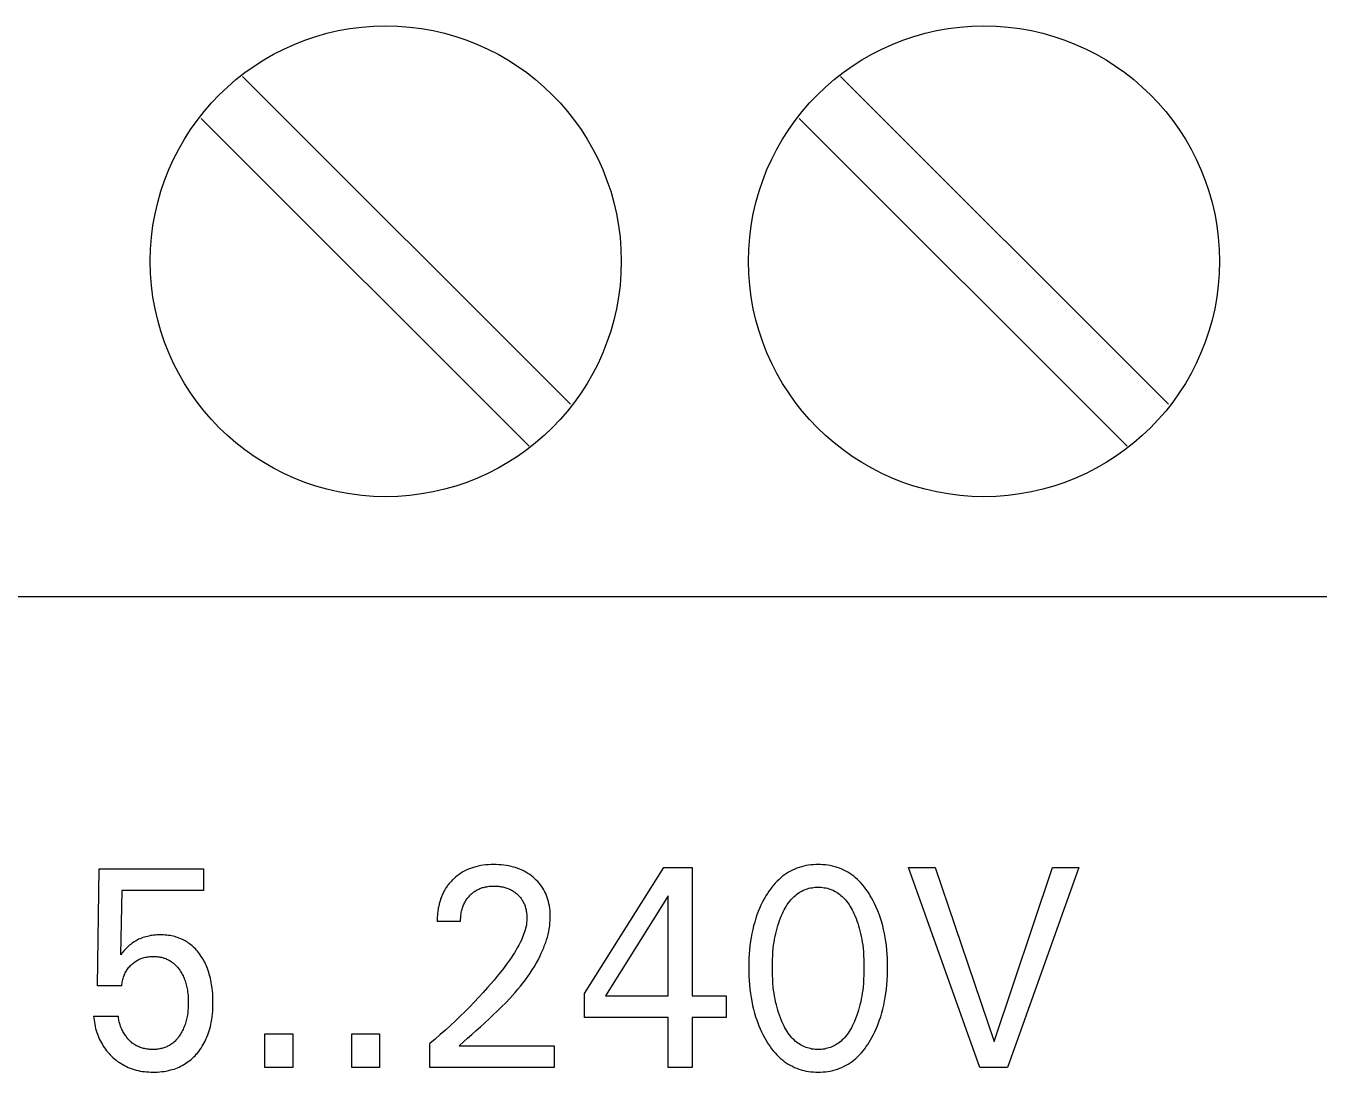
# Model space of a CAD drawing. Extents: x 0 to 420, y 0 to 297.
# Drawn here: x 170.95 to 181.94, y 234.96 to 243.85 of the extents above; entities that cross this region are included whole.
import ezdxf

# ---------------------------------------------------------------- set-up
doc = ezdxf.new("R2010")
doc.units = 0
doc.header["$LTSCALE"] = 23.1
doc.layers.add('10000_FRONT', color=7, linetype='CONTINUOUS')

msp = doc.modelspace()

# ---------------------------------------------------------------- linework, layer by layer
at = {"layer": '10000_FRONT', "color": 7, "linetype": 'CONTINUOUS'}
for p, q in [((175.578, 240.636), (172.793, 243.421)), ((180.658, 240.636), (177.873, 243.421)), ((172.442, 243.064), (175.227, 240.279)), ((177.522, 243.064), (180.307, 240.279)), ((193.3, 239), (159.8, 239)), ((171.563, 235.696), (171.576, 236.69)), ((171.576, 236.69), (172.462, 236.69)), ((172.462, 236.69), (172.462, 236.505)), ((174.718, 236.688), (174.699, 236.68)), ((174.737, 236.695), (174.718, 236.688)), ((174.756, 236.701), (174.737, 236.695)), ((174.775, 236.707), (174.756, 236.701)), ((174.795, 236.712), (174.775, 236.707)), ((174.817, 236.716), (174.795, 236.712)), ((174.838, 236.719), (174.817, 236.716)), ((174.86, 236.722), (174.838, 236.719)), ((174.882, 236.724), (174.86, 236.722)), ((174.905, 236.725), (174.882, 236.724)), ((174.927, 236.725), (174.905, 236.725)), ((174.948, 236.725), (174.927, 236.725)), ((174.97, 236.724), (174.948, 236.725)), ((174.991, 236.723), (174.97, 236.724)), ((175.013, 236.72), (174.991, 236.723)), ((175.034, 236.717), (175.013, 236.72)), ((175.056, 236.713), (175.034, 236.717)), ((175.075, 236.709), (175.056, 236.713)), ((175.094, 236.704), (175.075, 236.709)), ((175.112, 236.699), (175.094, 236.704)), ((175.131, 236.692), (175.112, 236.699)), ((175.149, 236.685), (175.131, 236.692)), ((175.697, 235.63), (176.371, 236.7)), ((176.371, 236.7), (176.613, 236.7)), ((176.613, 236.7), (176.613, 235.611)), ((177.501, 236.694), (177.483, 236.686)), ((177.52, 236.701), (177.501, 236.694)), ((177.54, 236.707), (177.52, 236.701)), ((177.56, 236.712), (177.54, 236.707)), ((177.58, 236.716), (177.56, 236.712)), ((177.6, 236.719), (177.58, 236.716)), ((177.62, 236.722), (177.6, 236.719)), ((177.641, 236.724), (177.62, 236.722)), ((177.661, 236.725), (177.641, 236.724)), ((177.682, 236.725), (177.661, 236.725)), ((177.703, 236.725), (177.682, 236.725)), ((177.723, 236.724), (177.703, 236.725)), ((177.744, 236.722), (177.723, 236.724)), ((177.764, 236.719), (177.744, 236.722)), ((177.785, 236.716), (177.764, 236.719)), ((177.805, 236.712), (177.785, 236.716)), ((177.825, 236.707), (177.805, 236.712)), ((177.844, 236.701), (177.825, 236.707)), ((177.864, 236.694), (177.844, 236.701)), ((177.882, 236.686), (177.864, 236.694)), ((179.056, 235), (178.449, 236.7)), ((178.449, 236.7), (178.675, 236.7)), ((178.675, 236.7), (179.176, 235.223)), ((179.176, 235.223), (179.671, 236.7)), ((179.897, 236.7), (179.29, 235)), ((179.671, 236.7), (179.897, 236.7)), ((174.562, 236.579), (174.556, 236.572)), ((174.567, 236.585), (174.562, 236.579)), ((174.573, 236.591), (174.567, 236.585)), ((174.579, 236.597), (174.573, 236.591)), ((174.585, 236.602), (174.579, 236.597)), ((174.594, 236.61), (174.585, 236.602)), ((174.603, 236.618), (174.594, 236.61)), ((174.617, 236.63), (174.603, 236.618)), ((174.633, 236.641), (174.617, 236.63)), ((174.648, 236.652), (174.633, 236.641)), ((174.664, 236.662), (174.648, 236.652)), ((174.681, 236.671), (174.664, 236.662)), ((174.699, 236.68), (174.681, 236.671)), ((175.167, 236.677), (175.149, 236.685)), ((175.184, 236.669), (175.167, 236.677)), ((175.2, 236.66), (175.184, 236.669)), ((175.216, 236.65), (175.2, 236.66)), ((175.232, 236.64), (175.216, 236.65)), ((175.247, 236.629), (175.232, 236.64)), ((175.262, 236.617), (175.247, 236.629)), ((175.275, 236.605), (175.262, 236.617)), ((175.288, 236.593), (175.275, 236.605)), ((175.3, 236.581), (175.288, 236.593)), ((175.312, 236.568), (175.3, 236.581)), ((177.333, 236.584), (177.318, 236.567)), ((177.35, 236.599), (177.333, 236.584)), ((177.364, 236.612), (177.35, 236.599)), ((177.38, 236.625), (177.364, 236.612)), ((177.396, 236.637), (177.38, 236.625)), ((177.412, 236.648), (177.396, 236.637)), ((177.429, 236.659), (177.412, 236.648)), ((177.447, 236.669), (177.429, 236.659)), ((177.464, 236.678), (177.447, 236.669)), ((177.483, 236.686), (177.464, 236.678)), ((177.9, 236.678), (177.882, 236.686)), ((177.918, 236.669), (177.9, 236.678)), ((177.935, 236.659), (177.918, 236.669)), ((177.952, 236.648), (177.935, 236.659)), ((177.969, 236.637), (177.952, 236.648)), ((177.985, 236.625), (177.969, 236.637)), ((178, 236.612), (177.985, 236.625)), ((178.015, 236.599), (178, 236.612)), ((178.031, 236.584), (178.015, 236.599)), ((178.046, 236.567), (178.031, 236.584)), ((171.768, 236.505), (171.756, 235.958)), ((172.462, 236.505), (171.768, 236.505)), ((174.492, 236.474), (174.489, 236.466)), ((174.496, 236.482), (174.492, 236.474)), ((174.5, 236.489), (174.496, 236.482)), ((174.504, 236.497), (174.5, 236.489)), ((174.508, 236.504), (174.504, 236.497)), ((174.512, 236.512), (174.508, 236.504)), ((174.517, 236.519), (174.512, 236.512)), ((174.521, 236.526), (174.517, 236.519)), ((174.526, 236.533), (174.521, 236.526)), ((174.53, 236.54), (174.526, 236.533)), ((174.535, 236.546), (174.53, 236.54)), ((174.54, 236.553), (174.535, 236.546)), ((174.546, 236.56), (174.54, 236.553)), ((174.551, 236.566), (174.546, 236.56)), ((174.556, 236.572), (174.551, 236.566)), ((174.728, 236.467), (174.734, 236.473)), ((174.734, 236.473), (174.74, 236.478)), ((174.74, 236.478), (174.746, 236.483)), ((174.746, 236.483), (174.753, 236.488)), ((174.753, 236.488), (174.759, 236.493)), ((174.759, 236.493), (174.766, 236.498)), ((174.766, 236.498), (174.773, 236.502)), ((174.773, 236.502), (174.78, 236.506)), ((174.78, 236.506), (174.787, 236.51)), ((174.787, 236.51), (174.794, 236.514)), ((174.794, 236.514), (174.801, 236.517)), ((174.801, 236.517), (174.809, 236.521)), ((174.809, 236.521), (174.816, 236.524)), ((174.816, 236.524), (174.824, 236.526)), ((174.824, 236.526), (174.832, 236.529)), ((174.832, 236.529), (174.84, 236.531)), ((174.84, 236.531), (174.848, 236.533)), ((174.848, 236.533), (174.857, 236.535)), ((174.857, 236.535), (174.867, 236.537)), ((174.867, 236.537), (174.877, 236.539)), ((174.877, 236.539), (174.887, 236.54)), ((174.887, 236.54), (174.897, 236.541)), ((174.897, 236.541), (174.907, 236.542)), ((174.907, 236.542), (174.917, 236.542)), ((174.917, 236.542), (174.927, 236.542)), ((174.927, 236.542), (174.936, 236.542)), ((174.936, 236.542), (174.946, 236.542)), ((174.946, 236.542), (174.956, 236.541)), ((174.956, 236.541), (174.966, 236.54)), ((174.966, 236.54), (174.975, 236.539)), ((174.975, 236.539), (174.985, 236.538)), ((174.985, 236.538), (174.994, 236.536)), ((174.994, 236.536), (175.004, 236.535)), ((175.004, 236.535), (175.012, 236.533)), ((175.012, 236.533), (175.021, 236.53)), ((175.021, 236.53), (175.029, 236.528)), ((175.029, 236.528), (175.038, 236.525)), ((175.038, 236.525), (175.046, 236.522)), ((175.046, 236.522), (175.054, 236.519)), ((175.054, 236.519), (175.062, 236.515)), ((175.062, 236.515), (175.07, 236.512)), ((175.07, 236.512), (175.078, 236.508)), ((175.078, 236.508), (175.085, 236.504)), ((175.085, 236.504), (175.093, 236.499)), ((175.093, 236.499), (175.1, 236.494)), ((175.1, 236.494), (175.107, 236.49)), ((175.107, 236.49), (175.113, 236.484)), ((175.113, 236.484), (175.12, 236.479)), ((175.12, 236.479), (175.126, 236.473)), ((175.126, 236.473), (175.132, 236.468)), ((175.132, 236.468), (175.138, 236.462)), ((175.323, 236.554), (175.312, 236.568)), ((175.333, 236.54), (175.323, 236.554)), ((175.343, 236.525), (175.333, 236.54)), ((175.352, 236.51), (175.343, 236.525)), ((175.36, 236.494), (175.352, 236.51)), ((175.368, 236.478), (175.36, 236.494)), ((175.374, 236.462), (175.368, 236.478)), ((177.251, 236.479), (177.239, 236.46)), ((177.263, 236.498), (177.251, 236.479)), ((177.276, 236.516), (177.263, 236.498)), ((177.289, 236.534), (177.276, 236.516)), ((177.303, 236.551), (177.289, 236.534)), ((177.318, 236.567), (177.303, 236.551)), ((177.489, 236.463), (177.499, 236.471)), ((177.499, 236.471), (177.51, 236.479)), ((177.51, 236.479), (177.52, 236.487)), ((177.52, 236.487), (177.532, 236.494)), ((177.532, 236.494), (177.543, 236.5)), ((177.543, 236.5), (177.555, 236.506)), ((177.555, 236.506), (177.567, 236.511)), ((177.567, 236.511), (177.579, 236.516)), ((177.579, 236.516), (177.591, 236.52)), ((177.591, 236.52), (177.604, 236.523)), ((177.604, 236.523), (177.617, 236.526)), ((177.617, 236.526), (177.63, 236.528)), ((177.63, 236.528), (177.643, 236.53)), ((177.643, 236.53), (177.656, 236.532)), ((177.656, 236.532), (177.669, 236.532)), ((177.669, 236.532), (177.682, 236.533)), ((177.682, 236.533), (177.695, 236.532)), ((177.695, 236.532), (177.708, 236.532)), ((177.708, 236.532), (177.721, 236.53)), ((177.721, 236.53), (177.734, 236.528)), ((177.734, 236.528), (177.747, 236.526)), ((177.747, 236.526), (177.76, 236.523)), ((177.76, 236.523), (177.773, 236.52)), ((177.773, 236.52), (177.785, 236.516)), ((177.785, 236.516), (177.797, 236.511)), ((177.797, 236.511), (177.809, 236.506)), ((177.809, 236.506), (177.821, 236.5)), ((177.821, 236.5), (177.832, 236.494)), ((177.832, 236.494), (177.844, 236.487)), ((177.844, 236.487), (177.855, 236.479)), ((177.855, 236.479), (177.865, 236.471)), ((177.865, 236.471), (177.875, 236.463)), ((178.061, 236.551), (178.046, 236.567)), ((178.075, 236.534), (178.061, 236.551)), ((178.088, 236.516), (178.075, 236.534)), ((178.101, 236.498), (178.088, 236.516)), ((178.114, 236.479), (178.101, 236.498)), ((178.125, 236.46), (178.114, 236.479)), ((174.457, 236.364), (174.456, 236.354)), ((174.46, 236.374), (174.457, 236.364)), ((174.462, 236.384), (174.46, 236.374)), ((174.464, 236.392), (174.462, 236.384)), ((174.466, 236.401), (174.464, 236.392)), ((174.468, 236.409), (174.466, 236.401)), ((174.471, 236.417), (174.468, 236.409)), ((174.474, 236.426), (174.471, 236.417)), ((174.476, 236.434), (174.474, 236.426)), ((174.479, 236.442), (174.476, 236.434)), ((174.482, 236.45), (174.479, 236.442)), ((174.485, 236.458), (174.482, 236.45)), ((174.489, 236.466), (174.485, 236.458)), ((174.661, 236.356), (174.664, 236.365)), ((174.664, 236.365), (174.667, 236.374)), ((174.667, 236.374), (174.671, 236.383)), ((174.671, 236.383), (174.675, 236.392)), ((174.675, 236.392), (174.679, 236.401)), ((174.679, 236.401), (174.683, 236.408)), ((174.683, 236.408), (174.687, 236.415)), ((174.687, 236.415), (174.692, 236.423)), ((174.692, 236.423), (174.696, 236.429)), ((174.696, 236.429), (174.701, 236.436)), ((174.701, 236.436), (174.706, 236.443)), ((174.706, 236.443), (174.711, 236.449)), ((174.711, 236.449), (174.717, 236.455)), ((174.717, 236.455), (174.722, 236.461)), ((174.722, 236.461), (174.728, 236.467)), ((175.138, 236.462), (175.143, 236.456)), ((175.143, 236.456), (175.149, 236.45)), ((175.149, 236.45), (175.154, 236.444)), ((175.154, 236.444), (175.159, 236.438)), ((175.159, 236.438), (175.163, 236.431)), ((175.163, 236.431), (175.168, 236.425)), ((175.168, 236.425), (175.172, 236.418)), ((175.172, 236.418), (175.176, 236.41)), ((175.176, 236.41), (175.18, 236.403)), ((175.18, 236.403), (175.183, 236.395)), ((175.183, 236.395), (175.187, 236.388)), ((175.187, 236.388), (175.19, 236.38)), ((175.19, 236.38), (175.193, 236.372)), ((175.193, 236.372), (175.195, 236.364)), ((175.195, 236.364), (175.197, 236.356)), ((175.381, 236.445), (175.374, 236.462)), ((175.386, 236.428), (175.381, 236.445)), ((175.391, 236.411), (175.386, 236.428)), ((175.396, 236.392), (175.391, 236.411)), ((175.399, 236.373), (175.396, 236.392)), ((175.402, 236.353), (175.399, 236.373)), ((176.408, 236.458), (175.876, 235.611)), ((176.408, 235.611), (176.408, 236.458)), ((177.196, 236.38), (177.184, 236.353)), ((177.21, 236.407), (177.196, 236.38)), ((177.224, 236.434), (177.21, 236.407)), ((177.228, 236.441), (177.224, 236.434)), ((177.239, 236.46), (177.228, 236.441)), ((177.401, 236.355), (177.41, 236.37)), ((177.41, 236.37), (177.42, 236.385)), ((177.42, 236.385), (177.43, 236.399)), ((177.43, 236.399), (177.44, 236.413)), ((177.44, 236.413), (177.451, 236.426)), ((177.451, 236.426), (177.46, 236.436)), ((177.46, 236.436), (177.469, 236.445)), ((177.469, 236.445), (177.479, 236.454)), ((177.479, 236.454), (177.489, 236.463)), ((177.875, 236.463), (177.885, 236.454)), ((177.885, 236.454), (177.895, 236.445)), ((177.895, 236.445), (177.904, 236.436)), ((177.904, 236.436), (177.913, 236.426)), ((177.913, 236.426), (177.924, 236.413)), ((177.924, 236.413), (177.935, 236.399)), ((177.935, 236.399), (177.944, 236.385)), ((177.944, 236.385), (177.954, 236.37)), ((177.954, 236.37), (177.963, 236.355)), ((178.136, 236.441), (178.125, 236.46)), ((178.149, 236.417), (178.136, 236.441)), ((178.161, 236.393), (178.149, 236.417)), ((178.173, 236.369), (178.161, 236.393)), ((178.184, 236.344), (178.173, 236.369)), ((174.447, 236.261), (174.446, 236.251)), ((174.446, 236.251), (174.446, 236.241)), ((174.448, 236.292), (174.447, 236.282)), ((174.447, 236.282), (174.447, 236.272)), ((174.447, 236.272), (174.447, 236.261)), ((174.449, 236.302), (174.448, 236.292)), ((174.45, 236.313), (174.449, 236.302)), ((174.451, 236.323), (174.45, 236.313)), ((174.452, 236.333), (174.451, 236.323)), ((174.454, 236.343), (174.452, 236.333)), ((174.456, 236.354), (174.454, 236.343)), ((174.645, 236.263), (174.646, 236.273)), ((174.645, 236.252), (174.645, 236.263)), ((174.645, 236.241), (174.645, 236.252)), ((174.646, 236.273), (174.647, 236.284)), ((174.647, 236.284), (174.648, 236.295)), ((174.648, 236.295), (174.649, 236.306)), ((174.649, 236.306), (174.651, 236.317)), ((174.651, 236.317), (174.653, 236.328)), ((174.653, 236.328), (174.656, 236.337)), ((174.656, 236.337), (174.658, 236.347)), ((174.658, 236.347), (174.661, 236.356)), ((175.197, 236.356), (175.2, 236.348)), ((175.2, 236.348), (175.202, 236.339)), ((175.202, 236.339), (175.203, 236.33)), ((175.203, 236.33), (175.205, 236.321)), ((175.205, 236.321), (175.206, 236.312)), ((175.206, 236.312), (175.207, 236.302)), ((175.208, 236.249), (175.206, 236.233)), ((175.207, 236.302), (175.208, 236.293)), ((175.208, 236.293), (175.209, 236.284)), ((175.209, 236.265), (175.208, 236.249)), ((175.209, 236.284), (175.209, 236.274)), ((175.209, 236.274), (175.209, 236.265)), ((175.405, 236.334), (175.402, 236.353)), ((175.404, 236.227), (175.406, 236.251)), ((175.406, 236.314), (175.405, 236.334)), ((175.407, 236.294), (175.406, 236.314)), ((175.406, 236.251), (175.407, 236.275)), ((175.407, 236.275), (175.407, 236.294)), ((177.152, 236.269), (177.143, 236.236)), ((177.162, 236.297), (177.152, 236.269)), ((177.173, 236.325), (177.162, 236.297)), ((177.184, 236.353), (177.173, 236.325)), ((177.347, 236.229), (177.354, 236.25)), ((177.354, 236.25), (177.362, 236.272)), ((177.362, 236.272), (177.371, 236.293)), ((177.371, 236.293), (177.378, 236.309)), ((177.378, 236.309), (177.385, 236.324)), ((177.385, 236.324), (177.393, 236.34)), ((177.393, 236.34), (177.401, 236.355)), ((177.963, 236.355), (177.971, 236.34)), ((177.971, 236.34), (177.979, 236.324)), ((177.979, 236.324), (177.986, 236.309)), ((177.986, 236.309), (177.993, 236.293)), ((177.993, 236.293), (177.996, 236.287)), ((177.996, 236.287), (178.004, 236.267)), ((178.004, 236.267), (178.011, 236.246)), ((178.194, 236.319), (178.184, 236.344)), ((178.203, 236.294), (178.194, 236.319)), ((178.212, 236.269), (178.203, 236.294)), ((178.222, 236.236), (178.212, 236.269)), ((174.645, 236.241), (174.446, 236.241)), ((175.183, 236.138), (175.178, 236.123)), ((175.189, 236.153), (175.183, 236.138)), ((175.193, 236.169), (175.189, 236.153)), ((175.197, 236.185), (175.193, 236.169)), ((175.201, 236.201), (175.197, 236.185)), ((175.204, 236.217), (175.201, 236.201)), ((175.206, 236.233), (175.204, 236.217)), ((175.388, 236.132), (175.394, 236.155)), ((175.394, 236.155), (175.398, 236.179)), ((175.398, 236.179), (175.402, 236.203)), ((175.402, 236.203), (175.404, 236.227)), ((177.119, 236.139), (177.112, 236.106)), ((177.126, 236.172), (177.119, 236.139)), ((177.134, 236.204), (177.126, 236.172)), ((177.143, 236.236), (177.134, 236.204)), ((177.317, 236.114), (177.322, 236.139)), ((177.322, 236.139), (177.327, 236.163)), ((177.327, 236.163), (177.333, 236.185)), ((177.333, 236.185), (177.34, 236.207)), ((177.34, 236.207), (177.347, 236.229)), ((178.011, 236.246), (178.019, 236.226)), ((178.019, 236.226), (178.025, 236.205)), ((178.025, 236.205), (178.031, 236.184)), ((178.031, 236.184), (178.037, 236.163)), ((178.037, 236.163), (178.042, 236.139)), ((178.042, 236.139), (178.048, 236.114)), ((178.231, 236.204), (178.222, 236.236)), ((178.238, 236.172), (178.231, 236.204)), ((178.246, 236.139), (178.238, 236.172)), ((178.252, 236.106), (178.246, 236.139)), ((171.825, 236.031), (171.813, 236.019)), ((171.837, 236.042), (171.825, 236.031)), ((171.847, 236.05), (171.837, 236.042)), ((171.857, 236.058), (171.847, 236.05)), ((171.868, 236.065), (171.857, 236.058)), ((171.878, 236.072), (171.868, 236.065)), ((171.889, 236.078), (171.878, 236.072)), ((171.9, 236.084), (171.889, 236.078)), ((171.911, 236.09), (171.9, 236.084)), ((171.923, 236.095), (171.911, 236.09)), ((171.935, 236.1), (171.923, 236.095)), ((171.947, 236.104), (171.935, 236.1)), ((171.96, 236.109), (171.947, 236.104)), ((171.972, 236.112), (171.96, 236.109)), ((171.985, 236.115), (171.972, 236.112)), ((171.997, 236.118), (171.985, 236.115)), ((172.011, 236.121), (171.997, 236.118)), ((172.025, 236.123), (172.011, 236.121)), ((172.039, 236.125), (172.025, 236.123)), ((172.053, 236.126), (172.039, 236.125)), ((172.067, 236.127), (172.053, 236.126)), ((172.081, 236.128), (172.067, 236.127)), ((172.096, 236.128), (172.081, 236.128)), ((172.109, 236.128), (172.096, 236.128)), ((172.123, 236.127), (172.109, 236.128)), ((172.137, 236.126), (172.123, 236.127)), ((172.15, 236.125), (172.137, 236.126)), ((172.164, 236.123), (172.15, 236.125)), ((172.178, 236.121), (172.164, 236.123)), ((172.191, 236.119), (172.178, 236.121)), ((172.205, 236.116), (172.191, 236.119)), ((172.218, 236.113), (172.205, 236.116)), ((172.231, 236.109), (172.218, 236.113)), ((172.242, 236.105), (172.231, 236.109)), ((172.253, 236.101), (172.242, 236.105)), ((172.264, 236.097), (172.253, 236.101)), ((172.274, 236.092), (172.264, 236.097)), ((172.285, 236.088), (172.274, 236.092)), ((172.295, 236.082), (172.285, 236.088)), ((172.305, 236.077), (172.295, 236.082)), ((172.315, 236.071), (172.305, 236.077)), ((172.325, 236.065), (172.315, 236.071)), ((172.335, 236.058), (172.325, 236.065)), ((172.344, 236.052), (172.335, 236.058)), ((172.355, 236.044), (172.344, 236.052)), ((172.365, 236.035), (172.355, 236.044)), ((172.375, 236.026), (172.365, 236.035)), ((175.139, 236.039), (175.127, 236.017)), ((175.151, 236.062), (175.139, 236.039)), ((175.162, 236.084), (175.151, 236.062)), ((175.172, 236.107), (175.162, 236.084)), ((175.178, 236.123), (175.172, 236.107)), ((175.351, 236.017), (175.359, 236.039)), ((175.359, 236.039), (175.368, 236.062)), ((175.368, 236.062), (175.375, 236.085)), ((175.375, 236.085), (175.382, 236.109)), ((175.382, 236.109), (175.388, 236.132)), ((177.102, 236.036), (177.099, 236)), ((177.107, 236.073), (177.102, 236.036)), ((177.112, 236.106), (177.107, 236.073)), ((177.301, 236.015), (177.304, 236.04)), ((177.304, 236.04), (177.308, 236.065)), ((177.308, 236.065), (177.312, 236.09)), ((177.312, 236.09), (177.317, 236.114)), ((178.048, 236.114), (178.052, 236.09)), ((178.052, 236.09), (178.056, 236.065)), ((178.056, 236.065), (178.06, 236.04)), ((178.06, 236.04), (178.063, 236.015)), ((178.257, 236.073), (178.252, 236.106)), ((178.262, 236.036), (178.257, 236.073)), ((178.265, 236), (178.262, 236.036)), ((171.771, 235.975), (171.756, 235.958)), ((171.785, 235.991), (171.771, 235.975)), ((171.799, 236.006), (171.785, 235.991)), ((171.813, 236.019), (171.799, 236.006)), ((171.908, 235.916), (171.916, 235.92)), ((171.916, 235.92), (171.925, 235.923)), ((171.925, 235.923), (171.933, 235.927)), ((171.933, 235.927), (171.941, 235.93)), ((171.941, 235.93), (171.95, 235.933)), ((171.95, 235.933), (171.959, 235.935)), ((171.959, 235.935), (171.968, 235.937)), ((171.968, 235.937), (171.977, 235.939)), ((171.977, 235.939), (171.987, 235.941)), ((171.987, 235.941), (171.996, 235.942)), ((171.996, 235.942), (172.006, 235.943)), ((172.006, 235.943), (172.015, 235.944)), ((172.015, 235.944), (172.025, 235.944)), ((172.025, 235.944), (172.035, 235.945)), ((172.035, 235.945), (172.045, 235.944)), ((172.045, 235.944), (172.055, 235.944)), ((172.055, 235.944), (172.065, 235.943)), ((172.065, 235.943), (172.075, 235.942)), ((172.075, 235.942), (172.085, 235.941)), ((172.085, 235.941), (172.095, 235.939)), ((172.095, 235.939), (172.105, 235.937)), ((172.105, 235.937), (172.115, 235.934)), ((172.115, 235.934), (172.125, 235.931)), ((172.125, 235.931), (172.133, 235.929)), ((172.133, 235.929), (172.141, 235.926)), ((172.141, 235.926), (172.149, 235.922)), ((172.149, 235.922), (172.157, 235.919)), ((172.157, 235.919), (172.164, 235.915)), ((172.384, 236.017), (172.375, 236.026)), ((172.393, 236.008), (172.384, 236.017)), ((172.402, 235.998), (172.393, 236.008)), ((172.411, 235.988), (172.402, 235.998)), ((172.419, 235.978), (172.411, 235.988)), ((172.427, 235.967), (172.419, 235.978)), ((172.435, 235.957), (172.427, 235.967)), ((172.443, 235.945), (172.435, 235.957)), ((172.451, 235.933), (172.443, 235.945)), ((172.458, 235.92), (172.451, 235.933)), ((172.465, 235.908), (172.458, 235.92)), ((175.074, 235.933), (175.06, 235.912)), ((175.088, 235.954), (175.074, 235.933)), ((175.102, 235.975), (175.088, 235.954)), ((175.115, 235.996), (175.102, 235.975)), ((175.127, 236.017), (175.115, 235.996)), ((175.289, 235.889), (175.306, 235.919)), ((175.306, 235.919), (175.321, 235.95)), ((175.321, 235.95), (175.331, 235.972)), ((175.331, 235.972), (175.341, 235.994)), ((175.341, 235.994), (175.351, 236.017)), ((177.094, 235.926), (177.093, 235.89)), ((177.096, 235.963), (177.094, 235.926)), ((177.099, 236), (177.096, 235.963)), ((177.294, 235.917), (177.296, 235.95)), ((177.296, 235.95), (177.298, 235.983)), ((177.298, 235.983), (177.301, 236.015)), ((178.063, 236.015), (178.066, 235.983)), ((178.066, 235.983), (178.068, 235.95)), ((178.068, 235.95), (178.07, 235.917)), ((178.268, 235.963), (178.265, 236)), ((178.27, 235.926), (178.268, 235.963)), ((178.272, 235.89), (178.27, 235.926)), ((171.797, 235.804), (171.802, 235.813)), ((171.802, 235.813), (171.807, 235.821)), ((171.807, 235.821), (171.812, 235.829)), ((171.812, 235.829), (171.817, 235.837)), ((171.817, 235.837), (171.823, 235.845)), ((171.823, 235.845), (171.829, 235.852)), ((171.829, 235.852), (171.835, 235.859)), ((171.835, 235.859), (171.842, 235.866)), ((171.842, 235.866), (171.849, 235.873)), ((171.849, 235.873), (171.856, 235.88)), ((171.856, 235.88), (171.863, 235.885)), ((171.863, 235.885), (171.87, 235.891)), ((171.87, 235.891), (171.877, 235.897)), ((171.877, 235.897), (171.885, 235.902)), ((171.885, 235.902), (171.892, 235.907)), ((171.892, 235.907), (171.9, 235.911)), ((171.9, 235.911), (171.908, 235.916)), ((172.164, 235.915), (172.172, 235.911)), ((172.172, 235.911), (172.179, 235.907)), ((172.179, 235.907), (172.186, 235.902)), ((172.186, 235.902), (172.193, 235.897)), ((172.193, 235.897), (172.2, 235.892)), ((172.2, 235.892), (172.208, 235.886)), ((172.208, 235.886), (172.215, 235.879)), ((172.215, 235.879), (172.222, 235.872)), ((172.222, 235.872), (172.229, 235.865)), ((172.229, 235.865), (172.236, 235.858)), ((172.236, 235.858), (172.243, 235.85)), ((172.243, 235.85), (172.249, 235.843)), ((172.249, 235.843), (172.255, 235.835)), ((172.255, 235.835), (172.26, 235.827)), ((172.26, 235.827), (172.266, 235.817)), ((172.266, 235.817), (172.272, 235.808)), ((172.472, 235.895), (172.465, 235.908)), ((172.478, 235.882), (172.472, 235.895)), ((172.484, 235.869), (172.478, 235.882)), ((172.489, 235.856), (172.484, 235.869)), ((172.495, 235.842), (172.489, 235.856)), ((172.501, 235.826), (172.495, 235.842)), ((172.506, 235.809), (172.501, 235.826)), ((172.511, 235.793), (172.506, 235.809)), ((174.984, 235.81), (174.957, 235.777)), ((175.01, 235.843), (174.984, 235.81)), ((175.035, 235.878), (175.01, 235.843)), ((175.06, 235.912), (175.035, 235.878)), ((175.235, 235.801), (175.254, 235.83)), ((175.254, 235.83), (175.272, 235.859)), ((175.272, 235.859), (175.289, 235.889)), ((177.093, 235.89), (177.092, 235.853)), ((177.092, 235.853), (177.093, 235.816)), ((177.093, 235.816), (177.094, 235.778)), ((177.293, 235.884), (177.294, 235.917)), ((177.293, 235.851), (177.293, 235.884)), ((177.293, 235.817), (177.293, 235.851)), ((177.294, 235.784), (177.293, 235.817)), ((178.07, 235.917), (178.071, 235.884)), ((178.071, 235.817), (178.07, 235.784)), ((178.071, 235.884), (178.071, 235.851)), ((178.071, 235.851), (178.071, 235.817)), ((178.27, 235.779), (178.272, 235.816)), ((178.272, 235.853), (178.272, 235.89)), ((178.272, 235.816), (178.272, 235.853)), ((171.768, 235.696), (171.769, 235.707)), ((171.769, 235.707), (171.771, 235.717)), ((171.771, 235.717), (171.772, 235.727)), ((171.772, 235.727), (171.774, 235.738)), ((171.774, 235.738), (171.777, 235.748)), ((171.777, 235.748), (171.78, 235.758)), ((171.78, 235.758), (171.783, 235.768)), ((171.783, 235.768), (171.786, 235.777)), ((171.786, 235.777), (171.789, 235.786)), ((171.789, 235.786), (171.793, 235.795)), ((171.793, 235.795), (171.797, 235.804)), ((172.272, 235.808), (172.278, 235.799)), ((172.278, 235.799), (172.283, 235.789)), ((172.283, 235.789), (172.288, 235.779)), ((172.288, 235.779), (172.292, 235.769)), ((172.292, 235.769), (172.297, 235.759)), ((172.297, 235.759), (172.301, 235.749)), ((172.301, 235.749), (172.305, 235.738)), ((172.305, 235.738), (172.309, 235.727)), ((172.309, 235.727), (172.312, 235.715)), ((172.312, 235.715), (172.315, 235.704)), ((172.315, 235.704), (172.318, 235.693)), ((172.516, 235.776), (172.511, 235.793)), ((172.52, 235.759), (172.516, 235.776)), ((172.524, 235.742), (172.52, 235.759)), ((172.527, 235.724), (172.524, 235.742)), ((172.53, 235.707), (172.527, 235.724)), ((172.535, 235.676), (172.53, 235.707)), ((174.903, 235.712), (174.875, 235.68)), ((174.93, 235.744), (174.903, 235.712)), ((174.957, 235.777), (174.93, 235.744)), ((175.153, 235.691), (175.175, 235.718)), ((175.175, 235.718), (175.196, 235.745)), ((175.196, 235.745), (175.216, 235.773)), ((175.216, 235.773), (175.235, 235.801)), ((177.094, 235.778), (177.096, 235.741)), ((177.096, 235.741), (177.099, 235.704)), ((177.099, 235.704), (177.102, 235.667)), ((177.296, 235.75), (177.294, 235.784)), ((177.298, 235.717), (177.296, 235.75)), ((177.301, 235.683), (177.298, 235.717)), ((178.066, 235.717), (178.063, 235.683)), ((178.068, 235.75), (178.066, 235.717)), ((178.07, 235.784), (178.068, 235.75)), ((178.262, 235.667), (178.266, 235.704)), ((178.266, 235.704), (178.268, 235.741)), ((178.268, 235.741), (178.27, 235.779)), ((171.768, 235.696), (171.563, 235.696)), ((172.318, 235.693), (172.321, 235.681)), ((172.321, 235.681), (172.323, 235.669)), ((172.323, 235.669), (172.325, 235.658)), ((172.325, 235.658), (172.327, 235.643)), ((172.327, 235.643), (172.329, 235.628)), ((172.329, 235.628), (172.331, 235.613)), ((172.331, 235.613), (172.332, 235.598)), ((172.332, 235.598), (172.332, 235.583)), ((172.538, 235.651), (172.535, 235.676)), ((172.54, 235.626), (172.538, 235.651)), ((172.541, 235.601), (172.54, 235.626)), ((172.542, 235.576), (172.541, 235.601)), ((174.8, 235.597), (174.762, 235.557)), ((174.838, 235.638), (174.8, 235.597)), ((174.875, 235.68), (174.838, 235.638)), ((175.063, 235.587), (175.086, 235.613)), ((175.086, 235.613), (175.109, 235.638)), ((175.109, 235.638), (175.132, 235.665)), ((175.132, 235.665), (175.153, 235.691)), ((175.697, 235.425), (175.697, 235.63)), ((175.876, 235.611), (176.408, 235.611)), ((176.613, 235.611), (176.902, 235.611)), ((176.902, 235.611), (176.902, 235.425)), ((177.102, 235.667), (177.107, 235.63)), ((177.107, 235.63), (177.112, 235.596)), ((177.112, 235.596), (177.118, 235.563)), ((177.304, 235.658), (177.301, 235.683)), ((177.308, 235.633), (177.304, 235.658)), ((177.312, 235.608), (177.308, 235.633)), ((177.316, 235.583), (177.312, 235.608)), ((178.052, 235.608), (178.048, 235.583)), ((178.056, 235.633), (178.052, 235.608)), ((178.06, 235.658), (178.056, 235.633)), ((178.063, 235.683), (178.06, 235.658)), ((178.246, 235.563), (178.252, 235.597)), ((178.252, 235.597), (178.257, 235.63)), ((178.257, 235.63), (178.262, 235.667)), ((172.33, 235.485), (172.328, 235.468)), ((172.331, 235.502), (172.33, 235.485)), ((172.332, 235.519), (172.331, 235.502)), ((172.332, 235.583), (172.333, 235.568)), ((172.333, 235.536), (172.332, 235.519)), ((172.333, 235.568), (172.333, 235.553)), ((172.333, 235.553), (172.333, 235.536)), ((172.538, 235.455), (172.54, 235.479)), ((172.54, 235.479), (172.541, 235.503)), ((172.541, 235.503), (172.542, 235.527)), ((172.542, 235.551), (172.542, 235.576)), ((172.542, 235.527), (172.542, 235.551)), ((174.723, 235.517), (174.683, 235.476)), ((174.762, 235.557), (174.723, 235.517)), ((174.923, 235.447), (174.959, 235.481)), ((174.959, 235.481), (174.994, 235.516)), ((174.994, 235.516), (175.029, 235.551)), ((175.029, 235.551), (175.063, 235.587)), ((177.118, 235.563), (177.125, 235.529)), ((177.125, 235.529), (177.133, 235.496)), ((177.133, 235.496), (177.142, 235.463)), ((177.321, 235.558), (177.316, 235.583)), ((177.327, 235.534), (177.321, 235.558)), ((177.333, 235.511), (177.327, 235.534)), ((177.339, 235.489), (177.333, 235.511)), ((177.346, 235.467), (177.339, 235.489)), ((178.025, 235.489), (178.018, 235.467)), ((178.031, 235.511), (178.025, 235.489)), ((178.037, 235.534), (178.031, 235.511)), ((178.043, 235.558), (178.037, 235.534)), ((178.048, 235.583), (178.043, 235.558)), ((178.222, 235.464), (178.231, 235.497)), ((178.231, 235.497), (178.239, 235.53)), ((178.239, 235.53), (178.246, 235.563)), ((171.528, 235.437), (171.53, 235.42)), ((171.528, 235.437), (171.738, 235.437)), ((171.53, 235.42), (171.533, 235.402)), ((171.533, 235.402), (171.535, 235.385)), ((171.535, 235.385), (171.538, 235.368)), ((171.739, 235.428), (171.738, 235.437)), ((171.74, 235.419), (171.739, 235.428)), ((171.742, 235.409), (171.74, 235.419)), ((171.744, 235.4), (171.742, 235.409)), ((171.746, 235.39), (171.744, 235.4)), ((171.749, 235.381), (171.746, 235.39)), ((171.751, 235.371), (171.749, 235.381)), ((171.755, 235.362), (171.751, 235.371)), ((172.309, 235.377), (172.305, 235.366)), ((172.312, 235.389), (172.309, 235.377)), ((172.315, 235.4), (172.312, 235.389)), ((172.318, 235.412), (172.315, 235.4)), ((172.321, 235.424), (172.318, 235.412)), ((172.323, 235.435), (172.321, 235.424)), ((172.325, 235.447), (172.323, 235.435)), ((172.328, 235.468), (172.325, 235.447)), ((172.524, 235.366), (172.528, 235.384)), ((172.528, 235.384), (172.532, 235.408)), ((172.532, 235.408), (172.535, 235.431)), ((172.535, 235.431), (172.538, 235.455)), ((174.601, 235.397), (174.559, 235.358)), ((174.642, 235.437), (174.601, 235.397)), ((174.683, 235.476), (174.642, 235.437)), ((174.814, 235.347), (174.851, 235.38)), ((174.851, 235.38), (174.887, 235.414)), ((174.887, 235.414), (174.923, 235.447)), ((176.408, 235.425), (175.697, 235.425)), ((176.408, 235), (176.408, 235.425)), ((176.613, 235.425), (176.613, 235)), ((176.902, 235.425), (176.613, 235.425)), ((177.142, 235.463), (177.151, 235.431)), ((177.151, 235.431), (177.16, 235.405)), ((177.16, 235.405), (177.169, 235.379)), ((177.169, 235.379), (177.179, 235.354)), ((177.353, 235.445), (177.346, 235.467)), ((177.361, 235.423), (177.353, 235.445)), ((177.37, 235.401), (177.361, 235.423)), ((177.377, 235.385), (177.37, 235.401)), ((177.384, 235.369), (177.377, 235.385)), ((177.987, 235.385), (177.98, 235.369)), ((177.994, 235.401), (177.987, 235.385)), ((178.003, 235.423), (177.994, 235.401)), ((178.011, 235.445), (178.003, 235.423)), ((178.018, 235.467), (178.011, 235.445)), ((178.185, 235.354), (178.195, 235.38)), ((178.195, 235.38), (178.204, 235.405)), ((178.204, 235.405), (178.213, 235.431)), ((178.213, 235.431), (178.222, 235.464)), ((171.538, 235.368), (171.542, 235.35)), ((171.542, 235.35), (171.546, 235.333)), ((171.546, 235.333), (171.551, 235.316)), ((171.551, 235.316), (171.556, 235.299)), ((171.556, 235.299), (171.562, 235.284)), ((171.562, 235.284), (171.567, 235.269)), ((171.567, 235.269), (171.574, 235.254)), ((171.758, 235.352), (171.755, 235.362)), ((171.761, 235.343), (171.758, 235.352)), ((171.765, 235.333), (171.761, 235.343)), ((171.769, 235.324), (171.765, 235.333)), ((171.774, 235.315), (171.769, 235.324)), ((171.778, 235.306), (171.774, 235.315)), ((171.783, 235.297), (171.778, 235.306)), ((171.788, 235.289), (171.783, 235.297)), ((171.794, 235.28), (171.788, 235.289)), ((171.799, 235.273), (171.794, 235.28)), ((171.804, 235.266), (171.799, 235.273)), ((171.809, 235.259), (171.804, 235.266)), ((172.251, 235.261), (172.246, 235.254)), ((172.256, 235.268), (172.251, 235.261)), ((172.261, 235.276), (172.256, 235.268)), ((172.267, 235.285), (172.261, 235.276)), ((172.273, 235.295), (172.267, 235.285)), ((172.278, 235.304), (172.273, 235.295)), ((172.284, 235.314), (172.278, 235.304)), ((172.288, 235.324), (172.284, 235.314)), ((172.293, 235.334), (172.288, 235.324)), ((172.297, 235.345), (172.293, 235.334)), ((172.301, 235.355), (172.297, 235.345)), ((172.305, 235.366), (172.301, 235.355)), ((172.483, 235.242), (172.491, 235.259)), ((172.491, 235.259), (172.498, 235.277)), ((172.498, 235.277), (172.504, 235.294)), ((172.504, 235.294), (172.51, 235.312)), ((172.51, 235.312), (172.515, 235.33)), ((172.515, 235.33), (172.52, 235.348)), ((172.52, 235.348), (172.524, 235.366)), ((172.984, 235), (172.984, 235.287)), ((172.984, 235.287), (173.22, 235.287)), ((173.22, 235.287), (173.22, 235)), ((173.721, 235), (173.721, 235.287)), ((173.721, 235.287), (173.957, 235.287)), ((173.957, 235.287), (173.957, 235)), ((174.472, 235.28), (174.428, 235.241)), ((174.516, 235.319), (174.472, 235.28)), ((174.559, 235.358), (174.516, 235.319)), ((174.705, 235.25), (174.741, 235.282)), ((174.741, 235.282), (174.777, 235.315)), ((174.777, 235.315), (174.814, 235.347)), ((177.179, 235.354), (177.19, 235.329)), ((177.19, 235.329), (177.201, 235.304)), ((177.201, 235.304), (177.213, 235.28)), ((177.213, 235.28), (177.226, 235.255)), ((177.392, 235.353), (177.384, 235.369)), ((177.4, 235.337), (177.392, 235.353)), ((177.409, 235.322), (177.4, 235.337)), ((177.419, 235.307), (177.409, 235.322)), ((177.428, 235.292), (177.419, 235.307)), ((177.439, 235.278), (177.428, 235.292)), ((177.45, 235.264), (177.439, 235.278)), ((177.459, 235.254), (177.45, 235.264)), ((177.914, 235.264), (177.905, 235.254)), ((177.925, 235.278), (177.914, 235.264)), ((177.936, 235.292), (177.925, 235.278)), ((177.946, 235.307), (177.936, 235.292)), ((177.955, 235.322), (177.946, 235.307)), ((177.964, 235.337), (177.955, 235.322)), ((177.972, 235.353), (177.964, 235.337)), ((177.98, 235.369), (177.972, 235.353)), ((178.139, 235.255), (178.151, 235.28)), ((178.151, 235.28), (178.163, 235.304)), ((178.163, 235.304), (178.174, 235.329)), ((178.174, 235.329), (178.185, 235.354)), ((171.574, 235.254), (171.58, 235.239)), ((171.58, 235.239), (171.587, 235.224)), ((171.587, 235.224), (171.595, 235.21)), ((171.595, 235.21), (171.603, 235.196)), ((171.603, 235.196), (171.611, 235.182)), ((171.611, 235.182), (171.62, 235.169)), ((171.62, 235.169), (171.629, 235.156)), ((171.629, 235.156), (171.639, 235.143)), ((171.814, 235.252), (171.809, 235.259)), ((171.82, 235.245), (171.814, 235.252)), ((171.826, 235.239), (171.82, 235.245)), ((171.832, 235.232), (171.826, 235.239)), ((171.838, 235.226), (171.832, 235.232)), ((171.844, 235.22), (171.838, 235.226)), ((171.851, 235.215), (171.844, 235.22)), ((171.857, 235.209), (171.851, 235.215)), ((171.864, 235.204), (171.857, 235.209)), ((171.871, 235.199), (171.864, 235.204)), ((171.878, 235.194), (171.871, 235.199)), ((171.885, 235.19), (171.878, 235.194)), ((171.893, 235.186), (171.885, 235.19)), ((171.901, 235.182), (171.893, 235.186)), ((171.909, 235.178), (171.901, 235.182)), ((171.918, 235.174), (171.909, 235.178)), ((171.926, 235.171), (171.918, 235.174)), ((171.935, 235.168), (171.926, 235.171)), ((171.944, 235.166), (171.935, 235.168)), ((171.952, 235.163), (171.944, 235.166)), ((171.961, 235.161), (171.952, 235.163)), ((171.97, 235.16), (171.961, 235.161)), ((171.98, 235.158), (171.97, 235.16)), ((171.989, 235.157), (171.98, 235.158)), ((171.998, 235.156), (171.989, 235.157)), ((172.007, 235.155), (171.998, 235.156)), ((172.016, 235.155), (172.007, 235.155)), ((172.026, 235.154), (172.016, 235.155)), ((172.035, 235.154), (172.026, 235.154)), ((172.044, 235.154), (172.035, 235.154)), ((172.053, 235.155), (172.044, 235.154)), ((172.063, 235.155), (172.053, 235.155)), ((172.072, 235.156), (172.063, 235.155)), ((172.081, 235.157), (172.072, 235.156)), ((172.09, 235.159), (172.081, 235.157)), ((172.099, 235.161), (172.09, 235.159)), ((172.108, 235.163), (172.099, 235.161)), ((172.117, 235.165), (172.108, 235.163)), ((172.126, 235.168), (172.117, 235.165)), ((172.134, 235.171), (172.126, 235.168)), ((172.142, 235.174), (172.134, 235.171)), ((172.15, 235.177), (172.142, 235.174)), ((172.157, 235.181), (172.15, 235.177)), ((172.165, 235.185), (172.157, 235.181)), ((172.173, 235.189), (172.165, 235.185)), ((172.18, 235.193), (172.173, 235.189)), ((172.187, 235.198), (172.18, 235.193)), ((172.194, 235.203), (172.187, 235.198)), ((172.201, 235.208), (172.194, 235.203)), ((172.208, 235.214), (172.201, 235.208)), ((172.215, 235.22), (172.208, 235.214)), ((172.221, 235.226), (172.215, 235.22)), ((172.228, 235.233), (172.221, 235.226)), ((172.234, 235.24), (172.228, 235.233)), ((172.24, 235.247), (172.234, 235.24)), ((172.246, 235.254), (172.24, 235.247)), ((172.421, 235.138), (172.431, 235.152)), ((172.431, 235.152), (172.441, 235.166)), ((172.441, 235.166), (172.451, 235.181)), ((172.451, 235.181), (172.46, 235.196)), ((172.46, 235.196), (172.468, 235.211)), ((172.468, 235.211), (172.476, 235.226)), ((172.476, 235.226), (172.483, 235.242)), ((174.428, 235.241), (174.383, 235.204)), ((174.383, 235), (174.383, 235.204)), ((174.633, 235.186), (174.669, 235.218)), ((174.633, 235.186), (175.439, 235.186)), ((174.669, 235.218), (174.705, 235.25)), ((175.439, 235.186), (175.439, 235)), ((177.226, 235.255), (177.237, 235.236)), ((177.237, 235.236), (177.248, 235.216)), ((177.248, 235.216), (177.261, 235.197)), ((177.261, 235.197), (177.274, 235.178)), ((177.274, 235.178), (177.287, 235.16)), ((177.287, 235.16), (177.301, 235.142)), ((177.468, 235.244), (177.459, 235.254)), ((177.478, 235.235), (177.468, 235.244)), ((177.488, 235.226), (177.478, 235.235)), ((177.498, 235.217), (177.488, 235.226)), ((177.509, 235.209), (177.498, 235.217)), ((177.52, 235.201), (177.509, 235.209)), ((177.531, 235.194), (177.52, 235.201)), ((177.542, 235.188), (177.531, 235.194)), ((177.554, 235.182), (177.542, 235.188)), ((177.566, 235.176), (177.554, 235.182)), ((177.579, 235.172), (177.566, 235.176)), ((177.591, 235.167), (177.579, 235.172)), ((177.604, 235.164), (177.591, 235.167)), ((177.616, 235.161), (177.604, 235.164)), ((177.629, 235.158), (177.616, 235.161)), ((177.642, 235.157), (177.629, 235.158)), ((177.656, 235.155), (177.642, 235.157)), ((177.669, 235.154), (177.656, 235.155)), ((177.682, 235.154), (177.669, 235.154)), ((177.695, 235.154), (177.682, 235.154)), ((177.708, 235.155), (177.695, 235.154)), ((177.722, 235.157), (177.708, 235.155)), ((177.735, 235.158), (177.722, 235.157)), ((177.748, 235.161), (177.735, 235.158)), ((177.76, 235.164), (177.748, 235.161)), ((177.773, 235.167), (177.76, 235.164)), ((177.786, 235.172), (177.773, 235.167)), ((177.798, 235.176), (177.786, 235.172)), ((177.81, 235.182), (177.798, 235.176)), ((177.822, 235.188), (177.81, 235.182)), ((177.833, 235.194), (177.822, 235.188)), ((177.844, 235.201), (177.833, 235.194)), ((177.855, 235.209), (177.844, 235.201)), ((177.866, 235.217), (177.855, 235.209)), ((177.876, 235.226), (177.866, 235.217)), ((177.886, 235.235), (177.876, 235.226)), ((177.896, 235.244), (177.886, 235.235)), ((177.905, 235.254), (177.896, 235.244)), ((178.063, 235.142), (178.077, 235.16)), ((178.077, 235.16), (178.091, 235.178)), ((178.091, 235.178), (178.104, 235.197)), ((178.104, 235.197), (178.116, 235.216)), ((178.116, 235.216), (178.127, 235.236)), ((178.127, 235.236), (178.139, 235.255)), ((171.639, 235.143), (171.649, 235.131)), ((171.649, 235.131), (171.66, 235.119)), ((171.66, 235.119), (171.67, 235.108)), ((171.67, 235.108), (171.682, 235.096)), ((171.682, 235.096), (171.693, 235.086)), ((171.693, 235.086), (171.706, 235.074)), ((171.706, 235.074), (171.72, 235.063)), ((171.72, 235.063), (171.733, 235.053)), ((171.733, 235.053), (171.748, 235.043)), ((171.748, 235.043), (171.762, 235.034)), ((172.308, 235.034), (172.32, 235.042)), ((172.32, 235.042), (172.333, 235.051)), ((172.333, 235.051), (172.345, 235.06)), ((172.345, 235.06), (172.357, 235.07)), ((172.357, 235.07), (172.368, 235.08)), ((172.368, 235.08), (172.379, 235.091)), ((172.379, 235.091), (172.39, 235.101)), ((172.39, 235.101), (172.4, 235.113)), ((172.4, 235.113), (172.41, 235.124)), ((172.41, 235.124), (172.421, 235.138)), ((177.301, 235.142), (177.316, 235.125)), ((177.316, 235.125), (177.331, 235.108)), ((177.331, 235.108), (177.348, 235.092)), ((177.348, 235.092), (177.363, 235.078)), ((177.363, 235.078), (177.378, 235.065)), ((177.378, 235.065), (177.394, 235.053)), ((177.394, 235.053), (177.411, 235.041)), ((177.411, 235.041), (177.428, 235.03)), ((177.937, 235.03), (177.954, 235.041)), ((177.954, 235.041), (177.971, 235.053)), ((177.971, 235.053), (177.987, 235.065)), ((177.987, 235.065), (178.002, 235.078)), ((178.002, 235.078), (178.017, 235.092)), ((178.017, 235.092), (178.033, 235.108)), ((178.033, 235.108), (178.049, 235.125)), ((178.049, 235.125), (178.063, 235.142)), ((171.762, 235.034), (171.777, 235.025)), ((171.777, 235.025), (171.792, 235.017)), ((171.792, 235.017), (171.807, 235.009)), ((171.807, 235.009), (171.823, 235.002)), ((171.823, 235.002), (171.839, 234.995)), ((171.839, 234.995), (171.856, 234.989)), ((171.856, 234.989), (171.872, 234.984)), ((171.872, 234.984), (171.889, 234.979)), ((171.889, 234.979), (171.906, 234.975)), ((171.906, 234.975), (171.924, 234.971)), ((171.924, 234.971), (171.942, 234.968)), ((171.942, 234.968), (171.961, 234.966)), ((171.961, 234.966), (171.979, 234.964)), ((171.979, 234.964), (171.998, 234.963)), ((171.998, 234.963), (172.016, 234.962)), ((172.016, 234.962), (172.035, 234.961)), ((172.035, 234.961), (172.053, 234.962)), ((172.053, 234.962), (172.072, 234.962)), ((172.072, 234.962), (172.091, 234.964)), ((172.091, 234.964), (172.109, 234.966)), ((172.109, 234.966), (172.128, 234.968)), ((172.128, 234.968), (172.146, 234.971)), ((172.146, 234.971), (172.164, 234.975)), ((172.164, 234.975), (172.183, 234.98)), ((172.183, 234.98), (172.197, 234.984)), ((172.197, 234.984), (172.212, 234.988)), ((172.212, 234.988), (172.226, 234.993)), ((172.226, 234.993), (172.24, 234.999)), ((172.24, 234.999), (172.254, 235.005)), ((172.254, 235.005), (172.268, 235.011)), ((172.268, 235.011), (172.281, 235.018)), ((172.281, 235.018), (172.295, 235.026)), ((172.295, 235.026), (172.308, 235.034)), ((173.22, 235), (172.984, 235)), ((173.957, 235), (173.721, 235)), ((175.439, 235), (174.383, 235)), ((176.613, 235), (176.408, 235)), ((177.428, 235.03), (177.445, 235.02)), ((177.445, 235.02), (177.463, 235.011)), ((177.463, 235.011), (177.481, 235.002)), ((177.481, 235.002), (177.5, 234.994)), ((177.5, 234.994), (177.519, 234.987)), ((177.519, 234.987), (177.539, 234.981)), ((177.539, 234.981), (177.559, 234.976)), ((177.559, 234.976), (177.579, 234.971)), ((177.579, 234.971), (177.599, 234.968)), ((177.599, 234.968), (177.62, 234.965)), ((177.62, 234.965), (177.641, 234.963)), ((177.641, 234.963), (177.661, 234.962)), ((177.661, 234.962), (177.682, 234.961)), ((177.682, 234.961), (177.703, 234.962)), ((177.703, 234.962), (177.724, 234.963)), ((177.724, 234.963), (177.744, 234.965)), ((177.744, 234.965), (177.765, 234.968)), ((177.765, 234.968), (177.785, 234.971)), ((177.785, 234.971), (177.806, 234.976)), ((177.806, 234.976), (177.826, 234.981)), ((177.826, 234.981), (177.845, 234.987)), ((177.845, 234.987), (177.865, 234.994)), ((177.865, 234.994), (177.883, 235.002)), ((177.883, 235.002), (177.902, 235.011)), ((177.902, 235.011), (177.92, 235.02)), ((177.92, 235.02), (177.937, 235.03)), ((179.29, 235), (179.056, 235))]:
    msp.add_line(p, q, dxfattribs=at)
for centre in [(174.01, 241.85), (179.09, 241.85)]:
    msp.add_circle(centre, 2, dxfattribs=at)

doc.saveas('drawing.dxf')
